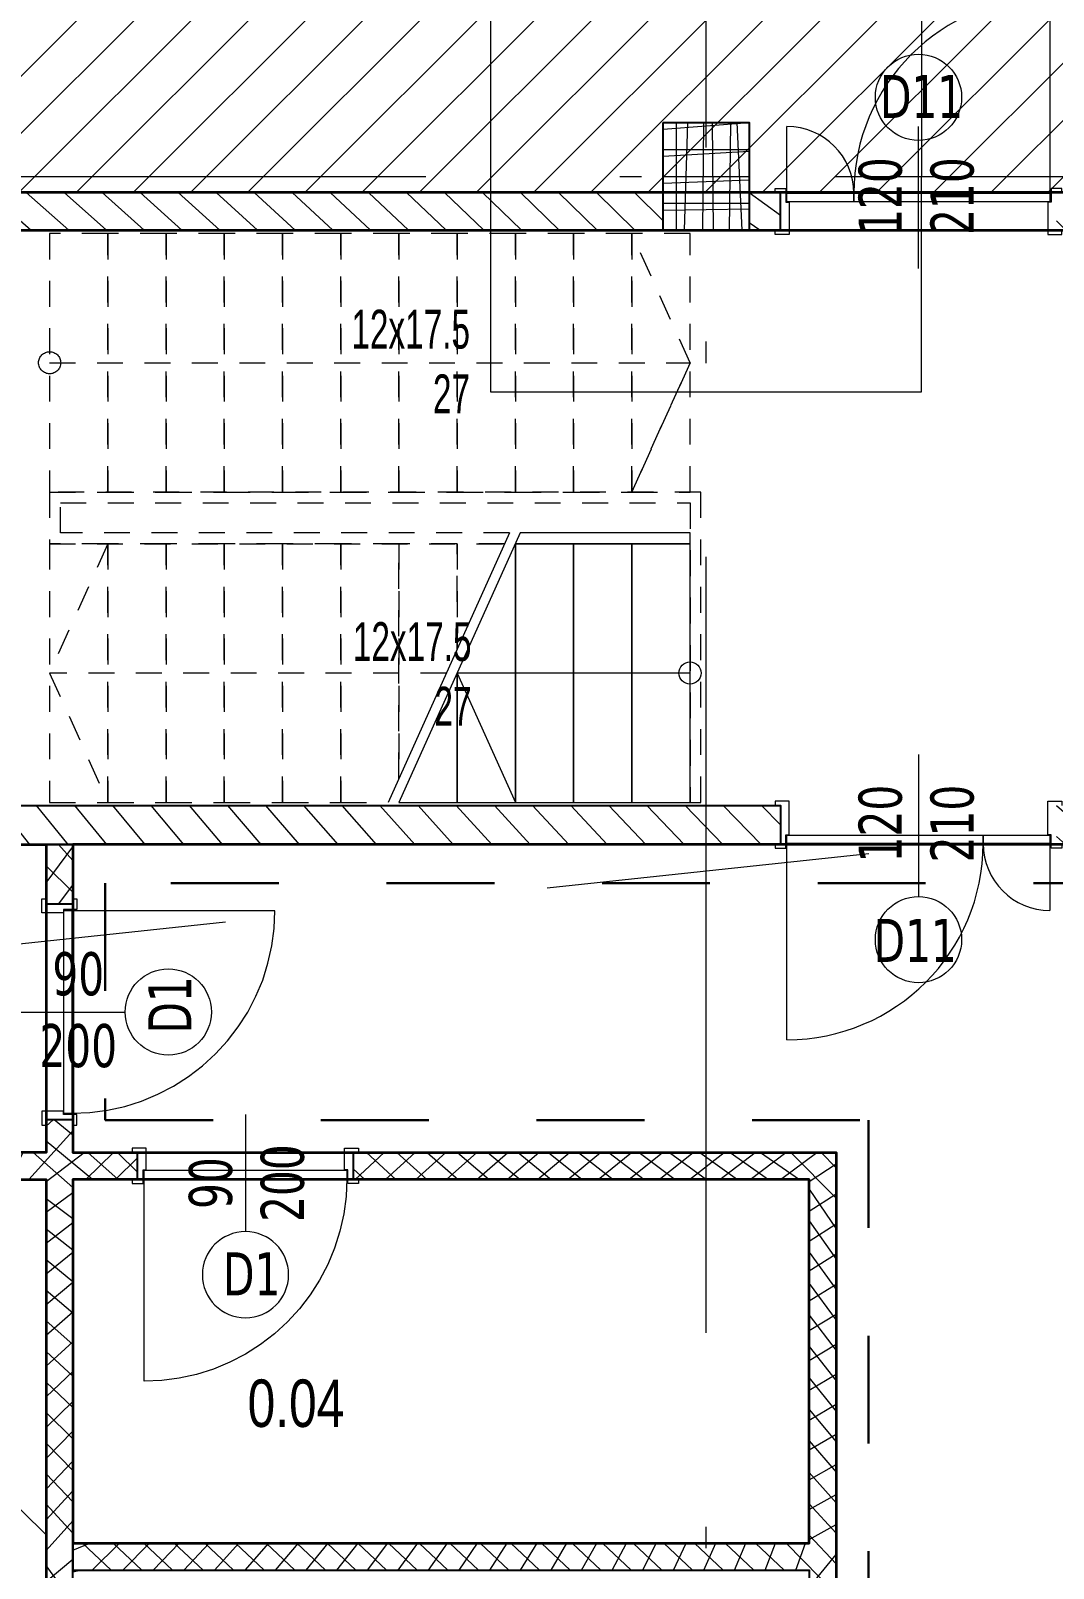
# Model space of a CAD drawing. Extents: x 6529560 to 6558080, y 5579316 to 5588131.
# Drawn here: x 6543592.15 to 6543596.89, y 5579511.76 to 5579518.9 of the extents above; entities that cross this region are included whole.
import ezdxf

# ---------------------------------------------------------------- set-up
doc = ezdxf.new("R2010")
doc.units = 0
doc.header["$MEASUREMENT"] = 0
for name, pattern in [('0.5_0.5', [1, 0.5, -0.5]), ('ACAD_ISO02W100', [15, 12, -3]), ('ACAD_ISO10W100', [18, 12, -3, 0, -3]), ('GR_SOLID', [0])]:
    doc.linetypes.add(name, pattern=pattern)
doc.layers.get('0').update_dxf_attribs({"color": 2, "linetype": 'CONTINUOUS', "lineweight": 5})
for name, color, linetype, lineweight in [('arch_drzwi i okna', 4, 'CONTINUOUS', 15), ('arch_drzwi i okna_znaczniki', 130, 'CONTINUOUS', 9), ('arch_fundamenty na rzucie', 3, 'CONTINUOUS', 15), ('arch_osie', 181, 'CONTINUOUS', 5), ('arch_powierzchnia', 6, 'CONTINUOUS', 35), ('arch_schody', 7, 'CONTINUOUS', 9), ('arch_sciany murowane wewnetrzne', 20, 'CONTINUOUS', 25), ('arch_sciany wewnetrzne gk', 70, 'CONTINUOUS', 25), ('arch_sciany wewnetrzne murowane wypelnienie', 20, 'CONTINUOUS', 15), ('arch_sciany wewntrzne gk wypelnienie', 70, 'CONTINUOUS', 13), ('arch_slupy wypelnienie', 9, 'CONTINUOUS', 13), ('arch_słupy', 8, 'CONTINUOUS', 25), ('arch_wzmocnienie plyty betonowej', 6, 'CONTINUOUS', 15), ('AUSSENMASSE_N3', 7, 'GR_SOLID', 18)]:
    doc.layers.add(name, color=color, linetype=linetype, lineweight=lineweight)
doc.styles.get("Standard").update_dxf_attribs({"font": 'arial.ttf', "width": 0.75})
doc.styles.add('TABELKA', font='tahoma.ttf', dxfattribs={"width": 0.8})

# ---------------------------------------------------------------- blocks, each defined once
blk = doc.blocks.new('A$C6A985AF1')
for p, q in [((0.9365009339526295, 1.024999864399432, -1.8365369545e-06), (1.061500933952628, 1.024999864399432, -1.8365369545e-06)), ((0.9365009339526295, 0.0249998643994331, -1.8365369545e-06), (1.061500933952628, 0.0249998643994331, -1.8365369545e-06))]:
    blk.add_line(p, q)
at = {"layer": 'arch_drzwi i okna', "extrusion": (0, 0, -1)}
for points in [[(-0.9365009339526295, 1.049999863840638), (-0.9185009337961672, 1.049999863840638), (-0.9185009337961672, 0.9999998640269039), (-0.9810009337961672, 0.9999998640269039), (-0.9810009337961672, 0.9849998643621802), (-1.081500934436917, 0.9849998643621802), (-1.081500934436917, 1.049999863840638), (-1.061500933952628, 1.049999863840638)], [(-0.940000934526324, 0.9949998641386628), (-0.8580745356157422, 0.9914228804409503), (-0.7767716469243169, 0.9807191519066693), (-0.6967110317200425, 0.962970140390098), (-0.6185019994154572, 0.9383109277114272), (-0.5427397675812246, 0.9069291837513445), (-0.4700009338557721, 0.8690637433901429), (-0.4008390838280321, 0.825002785772085), (-0.3357805805280805, 0.7750816410407424), (-0.2753205597400665, 0.7196802385151388), (-0.2199191572144628, 0.6592202167958022), (-0.16999801248312, 0.5941617144271732), (-0.1259370548650622, 0.5249998643994332), (-0.0880716145038605, 0.4522610297426583), (-0.056689870543778, 0.3764987988397479), (-0.0320306569337845, 0.2982897665351629), (-0.014281646348536, 0.2182291513308883), (-0.0035779178142548, 0.1369262626394629), (-9.341165423e-07, 0.0549998637288809), (-0.9800009336322546, 0.0549998637288809), (-0.9800009336322546, 0.9949998641386628), (-0.940000934526324, 0.9949998641386628), (-0.940000934526324, 0.0549998637288809)]]:
    blk.add_lwpolyline(points, dxfattribs=at)
at = {"layer": 'arch_drzwi i okna'}
blk.add_lwpolyline([(0.9365009339526295, -1.359730959e-07), (0.9185009337961672, -1.359730959e-07), (0.9185009337961672, 0.0499998638406396), (0.9810009337961672, 0.0499998638406396), (0.9810009337961672, 0.0649998644366861), (1.081500934436917, 0.0649998644366861), (1.081500934436917, -1.359730959e-07), (1.061500933952628, -1.359730959e-07)], dxfattribs=at)
at = {"layer": 'arch_drzwi i okna_znaczniki'}
blk.add_line((1.23829905502498, 0.5249998643994332, -1.8365369545e-06), (0.6945797856897116, 0.5249998643994332, -1.8365369545e-06), dxfattribs=at)
blk.add_circle((0.4945797855034472, 0.5249998643994332, -1.8365369545e-06), 0.2, dxfattribs=at)
blk = doc.blocks.new('biura_parter_hala')
at = {"layer": 'arch_sciany wewnetrzne murowane wypelnienie'}
h = blk.add_hatch(dxfattribs=at)
h.set_pattern_fill('ANSI31', color=256, angle=90)
h.set_pattern_definition([(135, (-6543745.599693336, -5579616.077648036), (-0.0883883476483185, -0.0883883476483184), [])])
h.paths.add_polyline_path([(5.500096650794148, -0.3749661352485418), (5.500096650794148, -0.5499661350622774), (0, -0.5499661350622774), (0, -0.3749661352485418)])
h.paths.add_polyline_path([(11.89999982807785, -0.3749661352485418), (17.50006986968219, -0.3749661352485418), (17.50006986968219, -0.5500013772398235), (11.89999982807785, -0.5500013772398235)])
h.paths.add_polyline_path([(23.31999848410487, -0.550001378171146), (23.49999848380685, -0.5500013772398235), (23.49999848380685, -2.036725498735904), (23.31999848410487, -2.036725499667227)])
h.paths.add_polyline_path([(23.31999848410487, -3.976725501008331), (23.49999848380685, -3.976725501939654), (23.49999848380685, -11.85000006761402), (23.31999848410487, -11.85000006668269)])
h.paths.add_polyline_path([(23.89999982807785, -0.3749661352485418), (27.30065082199871, -0.3749478524550795), (27.30065082199871, -0.5499844206497074), (23.89999982807785, -0.5500027034431696)])
h.paths.add_polyline_path([(29.72006986476481, -2.036725498735904), (29.90006986446679, -2.036725498735904), (29.90006986446679, -0.5500027034431696), (29.72006986476481, -0.5500027034431696)])
h.paths.add_polyline_path([(29.24064417090267, -0.375094854272902), (29.50008776132018, -0.375094854272902), (29.50008776132018, -0.5500053316354752), (29.24064417090267, -0.5500053316354752)])
h.paths.add_polyline_path([(29.72006986476481, -11.45000358112156), (29.90006986446679, -11.45000358205289), (29.90006986446679, -3.976725501008331), (29.72006986476481, -3.976725500077009)])
h.paths.add_polyline_path([(32.45886915456504, -0.3699870416894555), (35.49999982584268, -0.3699661269783974), (35.49999982584268, -0.5500027034431696), (32.45886915456504, -0.5500236181542278)])
h.paths.add_polyline_path([(35.89999982621521, -0.3749661268666387), (41.50009442400187, -0.3749661352485418), (41.50009442400187, -0.5500040408223869), (35.89999982621521, -0.5500040324404836)])
h.paths.add_polyline_path([(53.50009442586451, -0.3749594343826175), (47.89999982714653, -0.3749661194160581), (47.89999982714653, -0.550005360506475), (53.50009442586451, -0.5499986754730344)])
h.paths.add_polyline_path([(59.89999982621521, -0.3749661184847355), (65.50009442027658, -0.3749661352485418), (65.50009442027658, -0.5500067118555308), (59.89999982621521, -0.5500066950917244)])
h.paths.add_polyline_path([(59.24086895491928, -0.550005360506475), (59.49999982584268, -0.550005360506475), (59.49999982584268, -0.3749661231413484), (59.24086895491928, -0.3749661231413484)])
h.paths.add_polyline_path([(71.89999982994048, -0.550008025020361), (77.50009442865849, -0.5499352160841227), (77.50009442865849, -0.3748933039605617), (71.89999982994048, -0.3749661128968)])
h.paths.add_polyline_path([(73.13497368339449, -0.550008025020361), (73.13497368339449, -3.21990910731256), (78.04465180728585, -3.219907564111053), (78.04465249739587, -3.399908400140702), (72.95497366413474, -3.399908268824219), (72.955954156816, -0.5500083584338427)])
h.paths.add_polyline_path([(79.32465147785842, -3.219907564111053), (79.32465170137584, -3.399908810853958), (79.65531860198826, -3.399907859973609), (79.65531860198826, -0.550008025020361), (79.47531860228628, -0.550008025020361), (79.47531860228628, -3.219907564111053)])
h.paths.add_polyline_path([(79.32465170137584, -0.3749661147594452), (83.49999983049929, -0.3749661147594452), (83.49999983049929, -0.550008025020361), (79.32465170137584, -0.550008025020361)])
h.paths.add_polyline_path([(83.89999983087182, -0.3749661110341549), (89.5000698659569, -0.3749661110341549), (89.5000698659569, -0.5500093474984169), (83.89999983087182, -0.5500093474984169)])
h.paths.add_polyline_path([(101.5000944277271, -0.374966106377542), (95.89999959804118, -0.374966106377542), (95.89999959804118, -0.5500093474984169), (101.5000944277271, -0.5500093474984169)])
h.paths.add_polyline_path([(5.900069901719689, -0.3751505604013801), (11.49994853138923, -0.3751505604013801), (11.49994853138923, -0.5500064520165325), (5.900069901719689, -0.5500064520165325)])
h.paths.add_polyline_path([(17.90009442716837, -0.3750070640817285), (23.49998980108649, -0.3750070640817285), (23.49998980108649, -0.5500013772398235), (17.90009442716837, -0.5500013772398235)])
h.paths.add_polyline_path([(29.90006986446679, -0.5500396117568016), (30.51886915415526, -0.5500396117568016), (30.51886915415526, -0.3750053280964494), (29.90006986446679, -0.3750053280964494)])
h.paths.add_polyline_path([(41.90006986260414, -0.5500396117568016), (47.50002438481897, -0.5500396117568016), (47.50002438481897, -0.3749661352485418), (41.90006986260414, -0.3749661352485418)])
h.paths.add_polyline_path([(53.90006986446678, -0.5500396061688662), (58.24086895491928, -0.5500396061688662), (58.24086895491928, -0.3749661231413484), (53.90006986446678, -0.3749661231413484)])
h.paths.add_polyline_path([(65.90006986539811, -0.5499728322029114), (71.50002439133823, -0.5499728322029114), (71.50002439133823, -0.3749661352485418), (65.90006986539811, -0.3749661352485418)])
h.paths.add_polyline_path([(78.04465180728585, -0.3749661352485418), (77.90006985981017, -0.3749661352485418), (77.90006985981017, -0.5500396117568016), (78.04465180728585, -0.5500396117568016)])
h.paths.add_polyline_path([(89.90006986632943, -0.5500396117568016), (95.50002415943891, -0.5500396117568016), (95.50002415943891, -0.3749661352485418), (89.90006986632943, -0.3749661352485418)])
h.paths.add_polyline_path([(101.9000698663294, -0.5500396117568016), (107.3999999994412, -0.5500396117568016), (107.3999999994412, -0.3749661352485418), (101.9000698663294, -0.3749661352485418)])
h.paths.add_polyline_path([(23.89999848417938, -11.85000257473439), (29.49999858625233, -11.85000358056277), (29.49999858625233, -11.67000358086079), (23.89999848417938, -11.67000358086079)])
at = {"layer": 'arch_sciany wewntrzne gk wypelnienie'}
h = blk.add_hatch(dxfattribs=at)
h.set_pattern_fill('ANSI37', color=256, scale=0.8, angle=90)
h.set_pattern_definition([(135, (-6543745.599693336, -5579616.077648036), (-0.0707106781186548, -0.0707106781186548), []), (225, (-6543745.599693336, -5579616.077648036), (0.0707106781186548, -0.0707106781186548), [])])
h.paths.add_polyline_path([(94.8742152415216, -1.900064728222787), (94.95421524252743, -1.899999363347887), (94.95421524252743, -1.799999365583062), (94.8742152415216, -1.800064730457961)], flags=17)
h.paths.add_polyline_path([(93.77421523723751, -1.800064731389284), (93.77421523723751, -1.900064731016755), (94.03421524260195, -1.900064733810722), (94.03421524353325, -1.800064734183251), (93.95421523880213, -1.800064733251929), (93.95421525090933, -0.7000647345557809), (93.85421525128184, -0.7000647336244584), (93.85421523917466, -1.800064732320606)], flags=17)
h.paths.add_polyline_path([(92.67421523295343, -1.800032046623528), (92.67421523295343, -1.900032046250998), (92.93421523831785, -1.900032049044966), (92.93421523924918, -1.800032049417495), (92.85421523451805, -1.800032048486173), (92.85421524662524, -0.7000320497900248), (92.75421524699777, -0.7000320488587022), (92.75421523489058, -1.80003204755485)], flags=17)
h.paths.add_polyline_path([(91.75421523395924, -1.900064728222787), (91.83421523496509, -1.899999363347887), (91.83421523496509, -1.799999365583062), (91.75421523395924, -1.800064730457961)], flags=17)
h.paths.add_polyline_path([(83.92533427942543, -1.800004093907773), (83.92533427942543, -1.900004093535244), (84.10533428099006, -1.900004096329212), (84.10533428099006, -1.800004095770418), (84.10533429309726, -0.7000040970742702), (84.00533429346979, -0.7000040961429477), (84.0053342813626, -1.800004094839096)], flags=17)
h.paths.add_polyline_path([(82.82533427514136, -1.800004083663225), (82.82533427514136, -1.900004083290696), (83.08533428050578, -1.900004086084663), (83.08533428143708, -1.800004086457192), (83.005334276706, -1.80000408552587), (83.00533428881317, -0.700004086829722), (82.90533428918569, -0.7000040858983994), (82.90533427707851, -1.800004084594547)], flags=17)
h.paths.add_polyline_path([(43.97590164281427, -4.000003985129296), (43.97590164281427, -3.900003985501825), (44.23590164817869, -3.900003982707858), (44.23590164911002, -4.000003982335329), (44.15590164437889, -4.000003983266651), (44.15590165648609, -5.1000039819628), (44.05590165685862, -5.100003982894122), (44.05590164475142, -4.000003984197974)], flags=17)
h.paths.add_polyline_path([(42.87590163759887, -4.00000399723649), (42.87590163759887, -3.900003997609019), (43.13590164296329, -3.900003994815051), (43.13590164389461, -4.000003994442522), (43.05590163916349, -4.000003995373845), (43.05590165127068, -5.100003994069993), (42.95590165164322, -5.100003995001316), (42.95590163953602, -4.000003996305167)], flags=17)
h.paths.add_polyline_path([(41.77590163238346, -4.00000403355807), (41.77590163238346, -3.900004033930599), (42.03590163774788, -3.900004031136631), (42.03590163867921, -4.000004030764102), (41.95590163394808, -4.000004031695425), (41.95590164605528, -5.100004030391573), (41.85590164642781, -5.100004031322896), (41.85590163432062, -4.000004032626748)], flags=17)
h.paths.add_polyline_path([(40.67590162716806, -4.000004021450877), (40.67590162716806, -3.900004021823406), (40.93590163253248, -3.900004019029438), (40.93590163346379, -4.000004018656909), (40.85590162873268, -4.000004019588232), (40.85590164083988, -5.10000401828438), (40.7559016412124, -5.100004019215703), (40.75590162910521, -4.000004020519554)], flags=17)
h.paths.add_polyline_path([(39.57590162195265, -4.00000403355807), (39.57590162195265, -3.900004033930599), (39.83590162731707, -3.900004031136631), (39.83590162824839, -4.000004030764102), (39.75590162351728, -4.000004031695425), (39.75590163562447, -5.100004030391573), (39.655901635997, -5.100004031322896), (39.65590162388981, -4.000004032626748)], flags=17)
h.paths.add_polyline_path([(38.47590161673725, -4.00000403355807), (38.47590161673725, -3.900004033930599), (38.73590162210167, -3.900004031136631), (38.73590162303299, -4.000004030764102), (38.65590161830187, -4.000004031695425), (38.65590163040906, -5.100004030391573), (38.55590163078159, -5.100004031322896), (38.5559016186744, -4.000004032626748)], flags=17)
h.paths.add_polyline_path([(43.97590164095163, -1.800004083663225), (43.97590164095163, -1.900004083290696), (44.23590164631605, -1.900004086084663), (44.23590164724737, -1.800004086457192), (44.15590164251625, -1.80000408552587), (44.15590165462345, -0.700004086829722), (44.05590165499598, -0.7000040858983994), (44.05590164288878, -1.800004084594547)], flags=17)
h.paths.add_polyline_path([(42.87590163573622, -1.800004074349999), (42.87590163573622, -1.90000407397747), (43.13590164110064, -1.900004076771438), (43.13590164203197, -1.800004077143967), (43.05590163730085, -1.800004076212644), (43.05590164940804, -0.7000040775164962), (42.95590164978057, -0.7000040765851736), (42.95590163767338, -1.800004075281322)], flags=17)
h.paths.add_polyline_path([(41.77590163145214, -1.800004065036773), (41.77590163145214, -1.900004064664244), (42.03590163681655, -1.900004067458212), (42.03590163774788, -1.800004067830741), (41.95590163301676, -1.800004066899418), (41.95590164512395, -0.7000040682032705), (41.85590164549648, -0.7000040672719479), (41.85590163338929, -1.800004065968096)], flags=17)
h.paths.add_polyline_path([(40.67590162716806, -1.800004050135612), (40.67590162716806, -1.900004049763083), (40.93590163253248, -1.900004052557051), (40.93590163346379, -1.80000405292958), (40.85590162873268, -1.800004051998257), (40.85590164083988, -0.7000040533021094), (40.7559016412124, -0.7000040523707867), (40.75590162910521, -1.800004051066935)], flags=17)
h.paths.add_polyline_path([(39.57590162195265, -1.800004040822386), (39.57590162195265, -1.900004040449857), (39.83590162731707, -1.900004043243825), (39.83590162824839, -1.800004043616354), (39.75590162351728, -1.800004042685031), (39.75590163562447, -0.7000040439888835), (39.655901635997, -0.700004043057561), (39.65590162388981, -1.800004041753709)], flags=17)
h.paths.add_polyline_path([(36.37247663922608, -6.750002435408532), (42.30749893374741, -6.750002435408532), (42.30749893374741, -6.875641248188912), (36.37247663922608, -6.875641248188912)])
h.paths.add_polyline_path([(34.76168348360807, -1.900004060007631), (34.8416834846139, -1.900004060007631), (34.8416834846139, -1.800004061311483), (34.76168348360807, -1.800004061311483)], flags=17)
h.paths.add_polyline_path([(33.74168348498642, -1.90000404510647), (33.9216834846884, -1.900004051625728), (33.92168348561972, -1.800004051998257), (33.8416834846139, -1.800004051066935), (33.84168349672109, -0.7000040523707867), (33.74168349709362, -0.7000040514394641)], flags=17)
h.paths.add_polyline_path([(87.76132327876984, -3.430434632115066), (89.60910778492689, -3.430795684456825), (89.60911366995423, -3.305730918422341), (88.8101558117196, -3.305726211518049), (88.810171963647, -0.5500094117596745), (88.56017351616173, -0.5500094117596745), (88.56014991644768, -3.305521694011986), (87.76132327876984, -3.305521695874631)])
h.paths.add_polyline_path([(32.7501210924238, -0.5500161647796631), (34.8416722714901, -0.5500161647796631), (34.8416722714901, -0.7000161604955794), (32.75012135878205, -0.7000161604955794), (32.75013258494437, -3.160006926394999), (32.80014132149517, -3.160007782280445), (32.80014132149517, -3.285007782280445), (32.75013258494437, -3.285006917081773), (32.75013258494437, -5.225004031322896), (32.80014131963253, -5.225004031322896), (32.80014131963253, -5.350004032254219), (32.62513258494437, -5.350004032254219), (32.62512238975614, -0.5500220432877541), (32.75012238975615, -0.550022047944367)])
h.paths.add_polyline_path([(83.23955385386942, -4.829998704604804), (90.35853138100354, -4.829998704604804), (90.35853138100354, -4.954998704604804), (83.2395539432764, -4.955040412954986)])
h.paths.add_polyline_path([(62.71829012781381, -3.30490527767688), (62.87505134660751, -3.304905503988265), (62.87499983515591, -0.5500067044049503), (62.9999998351559, -0.5500067044049503), (62.999999826774, -3.30490562133491), (64.0999998273328, -3.304906654171645), (64.09999982640147, -3.431190737523138), (62.87510285526514, -3.433001107536256), (62.87510285526514, -3.432999734766781), (62.71829271782189, -3.433125927112996)])
edge = h.paths.add_edge_path()
edge.add_line((59.6251001926139, -3.30490562133491), (61.71829012501985, -3.304903835058212))
edge.add_line((61.71829012501985, -3.304903835058212), (61.71829012501985, -3.433930673636496))
edge.add_line((61.71829012501985, -3.433930673636496), (59.62510495446622, -3.435615153983235))
edge.add_line((59.62510495446622, -3.435615153983235), (59.5000010728836, -3.435715777799487))
edge.add_line((59.5000010728836, -3.435715777799487), (59.49999982491135, -0.550005360506475))
edge.add_line((59.49999982491135, -0.550005360506475), (59.62499982584268, -0.5499986773356796))
edge.add_line((59.62499982584268, -0.5499986773356796), (59.6251001926139, -3.304905866272747))
h.paths.add_polyline_path([(71.29428625106812, -3.304901085793972), (71.45497585646808, -3.30490099824965), (71.45497366413474, -0.5499728322029114), (71.57997368369251, -0.5500063579529524), (71.58000815380365, -3.304910388775169), (71.87830398418009, -3.304910390637814), (71.87830453831702, -3.42575962934643), (71.29428786411881, -3.426071590743958)])
h.paths.add_polyline_path([(59.6250005159527, -4.955007544718682), (59.6250005159527, -5.164619787596166), (59.50000051595271, -5.164619788527488), (59.50000051781535, -4.955007544718682), (59.50000051781535, -4.830007544718682), (73.5061128679663, -4.830007544718682), (73.5061128679663, -4.955371281132102)])
h.paths.add_polyline_path([(-0.4763625478371978, -7.445000530220568), (-0.5999912368133665, -7.444998929277062), (-0.5999912368133665, -7.569998929277062), (-0.4763625478371978, -7.570000530220568)], flags=17)
h.paths.add_polyline_path([(2.846877708099782, -6.215000529773533), (2.846877708099782, -6.339998934417963), (3.839953196235001, -6.340000530704855), (3.839953196235001, -0.5500064520165325), (3.590266642160713, -0.5499661350622774), (3.590266642160713, -1.8199995001778), (2.264122269116342, -1.8199995001778), (2.264122269116342, -1.758556403219699), (2.139131003990769, -1.758556403219699), (2.139131034724414, -1.8199995001778), (0.5199824180454016, -1.819999010302126), (0.5199824180454016, -1.945000606589019), (1.069986048154532, -1.944959879852831), (1.069994785822927, -2.062961691990494), (1.194989372976124, -2.062961691990494), (1.194989372976124, -1.944999499246478), (3.715266642160713, -1.944999499246478), (3.715266642160713, -3.498296093195676), (1.1949860509485, -3.498296092264354), (1.1949860509485, -3.062961691990494), (1.069989372976124, -3.062961691990494), (1.069989372976124, -3.688080696389079), (1.1949860509485, -3.688080696389079), (1.1949860509485, -3.623296091333031), (3.715266642160713, -3.623296092264354), (3.715266642160713, -6.215000529773533)])
h.paths.add_polyline_path([(0.8290886795148253, -6.214998934417963), (0.8290886795148253, -6.340000530704855), (1.507658815942704, -6.340000529773533), (1.507667549885809, -6.397074087522923), (1.632667549885809, -6.397074087522923), (1.632667549885809, -6.340000529773533), (1.846877708099782, -6.340000530704855), (1.846877708099782, -6.214998934417963), (1.1949860509485, -6.21500052884221), (1.1949860509485, -4.688080696389079), (1.069989372976124, -4.688080696389079), (1.0699860509485, -6.21500052884221)])
h.paths.add_polyline_path([(-0.5999912368133665, -8.674998929724097), (-0.5999912368133665, -8.799998929724097), (1.407667550258338, -8.8004634603858), (1.407667550258338, -8.916780810803173), (1.632667549885809, -8.916780810803173), (1.632667549885809, -7.397074087522923), (1.507667548954486, -7.397074088454246), (1.507658815011382, -7.445000529289245), (0.5236374521628023, -7.445000530220568), (0.52363745495677, -7.570000530220568), (1.382658815011382, -7.570000530220568), (1.382667549885809, -8.675041668117046)])
h.paths.add_polyline_path([(74.63817934691906, -3.399908315390348), (74.76317939721048, -3.399908315390348), (74.76317939627916, -3.677789380773901), (74.63817934598774, -3.677789380773901)])
h.paths.add_polyline_path([(53.58250037021935, -6.750641251914203), (53.58250037021935, -6.875636458396911), (54.17751471418887, -6.875636458396911), (54.17751471418887, -11.77999626938253), (54.30251471418888, -11.77999626938253), (54.30251471139491, -6.875641238875687), (59.50001405738294, -6.875641238875687), (59.50001405738294, -11.45000655949115), (59.62501405738294, -11.45000655949115), (59.62501405086368, -6.164619788527488), (59.5000227894634, -6.164619788527488), (59.5000227894634, -6.750641251914203)])
h.paths.add_polyline_path([(47.70249831583351, -6.750646132975816), (47.70249831583351, -6.875639733858406), (48.17749004624784, -6.875634852796792), (48.17749004624784, -11.77999626938253), (48.30249004624784, -11.77999546658248), (48.30249004624784, -6.875635655596852), (52.58250037021935, -6.875636458396911), (52.58250037021935, -6.750637378543615), (48.30249004624784, -6.75063931569457), (48.30249004624784, -6.550641252659261), (48.17749004624784, -6.550641252659261), (48.17749004717916, -6.75064028520137)])
h.paths.add_polyline_path([(43.40749893337488, -6.875641248188912), (43.40749893337488, -11.77999626845121), (43.53249893337488, -11.77999626751989), (43.53249893337488, -6.875641241669654), (46.7024983158335, -6.875641241669654), (46.7024983158335, -6.750647640787065), (43.30749893374741, -6.749683021567761), (43.30749893374741, -6.875321850180625)])
h.paths.add_polyline_path([(35.09750055614859, -7.620006763376295), (33.90679474826902, -7.620005324482917), (33.90679474826902, -7.745006918907165), (35.09749892167747, -7.74500691704452), (35.09749892167747, -11.77999626938253), (35.22249893657863, -11.77999626751989), (35.22249890770763, -7.745006917975842), (35.22249890677631, -7.622925085015594), (35.22249891143292, -6.875641265884041), (35.37247663922608, -6.874683027155697), (35.37247663922608, -6.750321843661367), (35.0975019261241, -6.75064125098288), (35.09749918617308, -7.620006763376295)])
h.paths.add_polyline_path([(32.62513258494437, -11.77999626845121), (32.75013258587569, -11.77999626938253), (32.75013258587569, -7.745006918907165), (32.90679474826902, -7.745005324482917), (32.90679476596415, -7.620006958954036), (32.62513258494437, -7.620006958954036)])
h.paths.add_polyline_path([(37.55589385423809, -0.5500040324404836), (37.55589385423809, -0.7000040328130126), (45.15590163040906, -0.7000040328130126), (45.15590163040906, -0.5500396117568016)], flags=17)
h.paths.add_polyline_path([(91.75421878229827, -0.5500396117568016), (91.75421878229827, -0.7000396121293307), (94.95421461760996, -0.7000379804521799), (94.95421454124153, -0.5500395707786084)], flags=17)
h.paths.add_polyline_path([(81.90533427521586, -0.550008025020361), (81.90533427521586, -0.70000802539289), (85.61613556277007, -0.70000802539289), (85.61613556277007, -0.5500093474984169)], flags=17)
h.paths.add_polyline_path([(79.65531860198826, -0.550008025020361), (79.65531860198826, -0.70000802539289), (81.65533436089754, -0.7000070055946708), (81.65533436089754, -0.550008025020361)])
h.paths.add_polyline_path([(37.5558994486928, -3.900003934279084), (37.63590161781758, -3.900004030205309), (37.63590161781758, -4.000004031695425), (37.5558994486928, -4.0000039357692)], flags=17)
h.paths.add_polyline_path([(38.47590161673725, -1.800004030577838), (38.47590161673725, -1.900004030205309), (38.73590162210167, -1.900004032999277), (38.73590162303299, -1.800004033371806), (38.65590161830187, -1.800004032440483), (38.65590163040906, -0.7000040337443352), (38.55590163078159, -0.7000040328130126), (38.5559016186744, -1.80000403150916)], flags=17)
h.paths.add_polyline_path([(37.55590161960572, -1.900004021823406), (37.63590161781758, -1.900004021823406), (37.63590161781758, -1.800004023127257), (37.55590161960572, -1.800004023127257)], flags=17)
h.paths.add_polyline_path([(81.90533427614719, -1.900036765262484), (81.98533427715302, -1.899971400387585), (81.98533427715302, -1.799971402622759), (81.90533427614719, -1.800036767497658)], flags=17)
h.paths.add_polyline_path([(0, -0.5499661350622774), (2.264122269116342, -0.5499661350622774), (2.264122269116342, -0.7585564032196999), (2.139122269116342, -0.7585564032196999), (2.139122269116342, -0.6749661350622774), (-0.5300000002607704, -0.6749661350622774), (-0.5300000002607704, -0.599999999627471), (0, -0.599999999627471)])
h.paths.add_polyline_path([(82.23955385386942, -4.829998704604804), (82.23955391161144, -4.955001370981335), (81.9924899181351, -4.955001485534012), (81.99248992558569, -11.77999626938253), (81.86761963926256, -11.77999860048294), (81.86760513484477, -4.677789597772061), (81.9924899181351, -4.677789380773901), (81.99248991906641, -4.829980210401117)])
h.paths.add_polyline_path([(91.62920739408582, -0.5500093474984169), (91.75421878229827, -0.5500093474984169), (91.75421408377586, -2.204894191585481), (91.62920269556344, -2.204894191585481)])
h.paths.add_polyline_path([(90.60911366995425, -3.304893844760954), (90.60911366995425, -3.429890577681362), (92.22921420261262, -3.429887940175831), (92.22921420354396, -4.829961703158915), (91.35853138100356, -4.829998704604804), (91.35853138100356, -4.954997126944363), (92.35421645455062, -4.95499712228775), (92.35422097519039, -3.429899452254176), (95.07921526581048, -3.429907292127609), (95.07921527232975, -0.5500097181648016), (94.95421454124153, -0.5500093484297395), (94.95421594567597, -3.304890614934265), (91.75421417783946, -3.304892210289835), (91.75420928373933, -3.204894191585481), (91.62920665368436, -3.204894191585481), (91.62921145837755, -3.304892274551093)])
h.paths.add_polyline_path([(85.61613556277007, -0.5500093474984169), (85.74113709386438, -0.5500093474984169), (85.74113709386438, -2.204894188791513), (85.61613556277007, -2.204894188791513)], flags=16)
h.paths.add_polyline_path([(80.79839087929577, -3.304897606372833), (80.79839106369764, -3.42990419268608), (81.8676196327433, -3.429903046227991), (81.86761963088065, -3.677789382636547), (81.99248991627246, -3.677789382636547), (81.9924899181351, -3.429902829229831), (86.76132327876985, -3.429894191212952), (86.76132327876985, -3.304894191212952), (85.74113709386438, -3.304894191212952), (85.74113709386438, -3.204894191585481), (85.61613686103374, -3.204894254915416), (85.61613696720451, -3.304895350709557), (81.90533427428453, -3.304895350709557), (81.90533427521586, -0.550008025020361), (81.65533428452908, -0.5500081526115537), (81.65533568896353, -3.304897377267479)])
h.paths.add_polyline_path([(72.87830398138613, -3.304910388775169), (72.95497443154454, -3.304910388775169), (72.95497443154454, -3.429910553619265), (72.87830398138613, -3.429910553619265)])
h.paths.add_polyline_path([(79.65531860198826, -3.304898400790989), (79.79839087929577, -3.304898400790989), (79.79839087929577, -3.429905666969716), (79.65531860198826, -3.429905666969716)])
h.paths.add_polyline_path([(76.06317939609289, -4.829955147357059), (76.06317939609289, -4.955008001998066), (78.17757951223835, -4.954996635206043), (78.17759616672993, -6.642363018356263), (74.76317939627916, -6.642495350912213), (74.76314954087138, -6.767754139378666), (78.17756614647806, -6.768313867039978), (78.17756614647806, -8.017392442561686), (76.70210292376578, -8.017392442561686), (76.70211248286068, -8.142496241256595), (78.30223874375224, -8.142392455600202), (78.30309296252058, -4.829955147357059)])
h.paths.add_polyline_path([(74.5061128679663, -4.829958342947065), (74.5061128679663, -4.955472307279706), (74.63817934598774, -4.955485649406909), (74.63817934598774, -11.77999626938253), (74.76249010767788, -11.77999626938253), (74.76284106262028, -6.767499970272183), (74.76317939627916, -6.767515797168016), (74.76317939627916, -6.642363018356263), (74.76317939627916, -4.954996635206043), (75.06317939609289, -4.955008001998066), (75.06317939609289, -4.830008001998067), (74.76317939627916, -4.830008001998066), (74.76317939627916, -4.677789380773901), (74.63817934598774, -4.677789380773901), (74.63817934598774, -4.829991448670625)])
h.paths.add_polyline_path([(55.40998704452068, -5.225004033185541), (55.40998704452068, -5.350002436898648), (58.09998980443925, -5.350004032254219), (58.09998980350792, -0.550005360506475), (57.97498980164528, -0.550005360506475), (57.9749898230657, -5.225004015490412)])
h.paths.add_polyline_path([(49.4776858901605, -5.225004029460251), (49.4776858901605, -5.350004032254219), (54.40998704452067, -5.350004032254219), (54.40998704452067, -5.225004032254219), (54.16640833672136, -5.225004032254219), (54.16640833579004, -0.550005360506475), (54.04140833485872, -0.550005360506475), (54.04140833579003, -5.225004033185541)])
h.paths.add_polyline_path([(48.30249004717916, -5.350004032254219), (48.4776858901605, -5.350004032254219), (48.4776858901605, -5.225004028528928), (48.30249004159123, -5.225004028528928), (48.3024900406599, -0.550005360506475), (48.17749003972858, -0.550005360506475), (48.17749004717916, -5.225004028528928), (47.17068421002477, -5.225004030391573), (47.17068421002477, -5.350004032254219), (48.17749004717916, -5.350004032254219), (48.17749004717916, -5.55000403150916), (48.30249004717916, -5.55000403150916)])
h.paths.add_polyline_path([(37.55590258911252, -3.22459452971816), (37.4308938542381, -3.22459452971816), (37.43089385516942, -5.225004031322896), (36.45022075157613, -5.225004031322896), (36.45022075157613, -5.350002435967326), (37.39512370992452, -5.350002435036003), (37.39513244666159, -5.350002435036003), (37.52012371178717, -5.350002435036003), (37.52012370992452, -5.350004031322896), (46.17068421002477, -5.350002436898648), (46.17068421002477, -5.225004031322896), (45.28090163134038, -5.225004029460251), (45.28090086858719, -0.5500040287151933), (45.15590163040906, -0.5500040287151933), (45.15590163134038, -5.100004027597606), (37.55589385516941, -5.100004031322896)])
h.paths.add_polyline_path([(37.4308938542381, -2.22459452971816), (37.55589385423809, -2.22459452971816), (37.55589385423809, -0.5500040324404836), (37.4308938542381, -0.5500040324404836)], flags=17)
h.paths.add_polyline_path([(34.84168349672109, -0.5500027034431696), (34.84168349858374, -3.160007782280445), (33.8001413140446, -3.160007782280445), (33.80014132149518, -3.285007782280445), (34.84168349858374, -3.285007782280445), (34.84168349858374, -5.225004031322896), (33.80014132056385, -5.225004031322896), (33.80014131963253, -5.350002435967326), (35.45022075157613, -5.350002435967326), (35.45022075157613, -5.225002435967326), (35.04167969617993, -5.225004031322896), (35.04167969524861, -0.5500026857480407)])
h.paths.add_polyline_path([(1.40766754746437, -9.916780810803173), (1.532667550258338, -9.916780810803173), (1.532658819109201, -11.77999626938253), (1.407658816315233, -11.77999626938253)])
h.paths.add_polyline_path([(-0.5299912160262465, -6.215000529773533), (-0.1709113204851747, -6.215000529773533), (-0.1709113204851747, -6.340000530704855), (-0.5299912160262465, -6.340000530704855)])
h.paths.add_polyline_path([(-0.5300000002607704, -1.820000606589019), (-0.4800175819545985, -1.820000606589019), (-0.4800175819545985, -1.944999010302126), (-0.5300000002607704, -1.944999010302126)])
edge = h.paths.add_edge_path()
edge.add_line((70.29428625199944, -3.426259011961519), (65.0999998273328, -3.429380368441343))
edge.add_line((65.0999998273328, -3.429380368441343), (65.0999998273328, -3.304906654171645))
edge.add_line((65.0999998273328, -3.304906654171645), (67.99999982956797, -3.304902886971831))
edge.add_line((67.99999982956797, -3.304902886971831), (67.99999982956797, -0.5499728322029114))
edge.add_line((67.99999982956797, -0.5499728322029114), (68.12499982956797, -0.5499728322029114))
edge.add_line((68.12499982956797, -0.5499728322029114), (68.12499982956797, -3.304902818985283))
edge.add_line((68.12499982956797, -3.304902818985283), (70.29428625106812, -3.304906654171645))
edge.add_line((70.29428625106812, -3.304906654171645), (70.29435917455703, -3.426258968189358))
at = {"layer": 'arch_slupy wypelnienie'}
h = blk.add_hatch(dxfattribs=at)
h.set_pattern_fill('ANSI37', color=256, angle=225)
h.set_pattern_definition([(270, (-6543455.936362862, -5579316.676972744), (0.125, 0), []), (0, (-6543455.936362862, -5579316.676972744), (0, 0.125), [])])
h.paths.add_polyline_path([(77.5001210225746, -0.0499986847862601), (77.90012102108447, -0.0500396145507693), (77.90006985981017, -0.5500396117568016), (77.50006985943764, -0.5499986773356796)])
at = {"color": 1, "linetype": '0.5_0.5', "lineweight": 30, "true_color": 0xfa0000, "elevation": -0.0368575220855849}
blk.add_lwpolyline([(74.91317939665169, -3.57991044037044), (74.91317939665169, -4.680005897767841), (78.45301842223853, -4.679956233128905), (78.45325272716582, -8.29237202834338), (76.55220458190888, -8.292589371092618), (76.55220458004624, -7.867494099773466), (78.02726562134922, -7.867494099773466), (78.02726562134922, -6.918176390230655), (74.91272890847176, -6.917434043250977), (74.91239895299077, -11.62999298796058), (78.46999618411064, -11.62999626901001), (78.46999618411064, -10.23002061620355), (81.71761661954224, -10.23001398332417), (81.71760948840527, -3.57990320585668)], close=True, dxfattribs=at)
at = {"layer": 'arch_drzwi i okna', "elevation": -0.0368575220855849}
for points in [[(79.29465180914849, 0.5315340515226126), (79.29465180914849, -0.3784661153331399)], [(78.07465180754662, -0.3784661153331399), (78.07465180754662, -0.0684662805870175)], [(78.07465111371128, -4.30641386564821), (78.07465111371128, -3.396413698792457)], [(79.29465111531317, -3.396413698792457), (79.29465111531317, -3.706413533538579)]]:
    blk.add_lwpolyline(points, dxfattribs=at)
at = {"layer": 'arch_drzwi i okna', "extrusion": (0, 0, -1)}
for points in [[(-78.01965180784462, -0.3749661147594452), (-78.01965180784462, -0.356966114602983), (-78.06965180765837, -0.356966114602983), (-78.06965180765837, -0.419466114602983), (-78.08465180732308, -0.419466114602983), (-78.08465147670358, -0.5700396122410895), (-78.01965147722512, -0.5700396122410895), (-78.01965147722512, -0.5500396117568016)], [(-79.34965111501515, -3.399913699366152), (-79.34965111501515, -3.417913699522614), (-79.29965111520141, -3.417913699522614), (-79.29965111520141, -3.355413699522614), (-79.28465111553669, -3.355413699522614), (-79.2846514461562, -3.199907563626766), (-79.34965144563466, -3.199907563626766), (-79.34965144563466, -3.219907564111053)]]:
    blk.add_lwpolyline(points, dxfattribs=at)
at = {"layer": 'arch_drzwi i okna', "elevation": -0.0368575220855849}
for points in [[(78.38465164229272, -0.4184661144390703), (78.07465180754662, -0.4184661144390703), (78.07465180754662, -0.3784661153331399), (78.38465164229272, -0.3784661153331399)], [(78.38465164229272, -0.3784661153331399), (79.29465180914849, -0.3784661153331399), (79.29465180914849, -0.4184661144390703), (78.38465164229272, -0.4184661144390703)], [(78.98465128056705, -3.396413698792457), (78.07465111371128, -3.396413698792457), (78.07465111371128, -3.356413699686527), (78.98465128056705, -3.356413699686527)], [(78.98465128056705, -3.356413699686527), (79.29465111531317, -3.356413699686527), (79.29465111531317, -3.396413698792457), (78.98465128056705, -3.396413698792457)]]:
    blk.add_lwpolyline(points, close=True, dxfattribs=at)
at = {"layer": 'arch_drzwi i okna'}
for points in [[(79.34965180885047, -0.3749661147594452), (79.34965180885047, -0.356966114602983), (79.29965180903673, -0.356966114602983), (79.29965180903673, -0.419466114602983), (79.28465180844069, -0.419466114602983), (79.28465147782117, -0.5700396122410895), (79.34965147823095, -0.5700396122410895), (79.34965147823095, -0.5500396117568016)], [(78.01965111400932, -3.399913699366152), (78.01965111400932, -3.417913699522614), (78.06965111382306, -3.417913699522614), (78.06965111382306, -3.355413699522614), (78.0846511144191, -3.355413699522614), (78.08465146366507, -3.199907571077346), (78.01965146325529, -3.199907571077346), (78.01965146325529, -3.219907571561634)]]:
    blk.add_lwpolyline(points, dxfattribs=at)
for centre, radius, start, end in [((79.29465180914849, -0.3784661153331399, 4.888799917053185), 0.9100001668557524, 90, 180), ((78.07465180754662, -0.3784661153331399, 4.888799917053185), 0.3099998347461224, 0, 90), ((78.07465111371128, -3.396413698792457, -7.375926663188113), 0.9100001668557524, 270, 0), ((79.29465111531317, -3.396413698792457, -7.375926663188113), 0.3099998347461224, 180, 270)]:
    blk.add_arc(centre, radius, start, end, dxfattribs=at)
at = {"layer": 'arch_drzwi i okna_znaczniki'}
for p, q in [((78.68465150892735, -0.7268077423796058, -0.0368575220855849), (78.68465183954686, -0.0680859982967377, -0.0368575220855849)), ((78.68465141393244, -2.983113103546202, -0.0368575220855849), (78.68465108331291, -3.64183484762907, -0.0368575220855849))]:
    blk.add_line(p, q, dxfattribs=at)
for centre in [(78.68465183954686, 0.0669550336897373, 12.2279024786182), (78.68465108331291, -3.841834847815334, -0.0368241016230968)]:
    blk.add_circle(centre, 0.2, dxfattribs=at)
at = {"layer": 'arch_fundamenty na rzucie', "extrusion": (4.9483997e-09, 8.021447e-10, 1), "elevation": -0.0368575220855849}
blk.add_lwpolyline([(78.69944507814944, 0.699878609739244), (76.6994450846687, 0.7000832278281451), (76.69924045912921, -1.299916757270693), (78.69924044795334, -1.300121378153562)], close=True, dxfattribs=at)
at = {"layer": 'arch_powierzchnia', "elevation": -0.0368575220855849}
for points in [[(48.30249004717916, -5.350004032254219), (58.09998980443925, -5.350004032254219), (58.09998980443925, -0.5500396061688662), (59.49999982584268, -0.5527506629005075), (59.49999982863665, -3.434167919680476), (72.95497443154454, -3.429910553619265), (72.95497443247586, -3.399908268824219), (74.63817934691906, -3.399908274412155), (74.63817934598774, -4.829991448670625), (59.50000051781535, -4.830007544718682), (59.50000051781535, -6.750641251914203), (48.30249004624784, -6.75063931569457)], [(74.7631793981418, -3.399912184104323), (74.76317939627916, -4.830008001998066), (78.30302815139294, -4.829958338290452), (78.30324299912898, -8.142392390407622), (76.70210293959826, -8.142609737813473), (76.70210293959826, -11.77999626938253), (77.49999858904629, -11.77999626938253), (77.49999858904629, -11.45000947080552), (77.89999858941881, -11.45000947080552), (77.89999959152192, -11.85000305902213), (78.61999610904604, -11.85000125598162), (78.61999618448317, -10.38002031017095), (81.86761678010225, -10.38001367729157), (81.8676196327433, -3.429903046227991), (79.65531860198826, -3.429905666969716), (79.65531860198826, -3.399907859973609)], [(59.6250005159527, -4.955007656477391), (74.63817934598774, -4.955485649406909), (74.63817934598774, -11.77999626938253), (71.8999984851107, -11.77999626938253), (71.8999984851107, -11.45000275876373), (71.49999848473817, -11.45000790152699), (71.49999848473817, -11.77999626938253), (65.8999985884875, -11.77999626938253), (65.8999985884875, -11.45000800676644), (65.50000309199095, -11.45000326447189), (65.49999858811498, -11.77999626938253), (59.89999848324806, -11.77999626938253), (59.89999848324806, -11.45000655949115), (59.62501405738294, -11.45000655949115)], [(74.76317939627916, -6.642363018356263), (78.17759616672993, -6.642363018356263), (78.17759616672993, -4.954996635206043), (74.76317939627916, -4.954996635206043)]]:
    blk.add_lwpolyline(points, close=True, dxfattribs=at)
at = {"layer": 'arch_schody', "linetype": 'ACAD_ISO02W100', "ltscale": 0.01, "elevation": -0.0368575220855849}
for points in [[(74.65497368294746, -1.165009836666285), (77.62497367803007, -1.165009836666285), (77.35497367847711, -1.7650095410645), (77.62497367803007, -1.165009836666285), (77.35497367847711, -0.564913890324533)], [(74.92497368250042, -1.7650095410645), (74.92497368250042, -0.5650101322680712), (74.65497368294746, -0.5650101322680712), (74.65497368294746, -1.7650095410645), (74.92497368250042, -1.7650095410645)], [(75.19497368205339, -1.7650095410645), (75.19497368205339, -0.5650101322680712), (74.92497368250042, -0.5650101322680712), (74.92497368250042, -1.7650095410645), (75.19497368205339, -1.7650095410645)], [(75.46497368160635, -1.7650095410645), (75.46497368160635, -0.5650101322680712), (75.19497368205339, -0.5650101322680712), (75.19497368205339, -1.7650095410645), (75.46497368160635, -1.7650095410645)], [(75.73497368115932, -1.7650095410645), (75.73497368115932, -0.5650101322680712), (75.46497368160635, -0.5650101322680712), (75.46497368160635, -1.7650095410645), (75.73497368115932, -1.7650095410645)], [(76.00497368071228, -1.7650095410645), (76.00497368071228, -0.5650101322680712), (75.73497368115932, -0.5650101322680712), (75.73497368115932, -1.7650095410645), (76.00497368071228, -1.7650095410645)], [(76.27497368026523, -1.7650095410645), (76.27497368026523, -0.5650101322680712), (76.00497368071228, -0.5650101322680712), (76.00497368071228, -1.7650095410645), (76.27497368026523, -1.7650095410645)], [(76.54497367981821, -1.7650095410645), (76.54497367981821, -0.5650101322680712), (76.27497368026523, -0.5650101322680712), (76.27497368026523, -1.7650095410645), (76.54497367981821, -1.7650095410645)], [(76.81497367937118, -1.7650095410645), (76.81497367937118, -0.5650101322680712), (76.54497367981821, -0.5650101322680712), (76.54497367981821, -1.7650095410645), (76.81497367937118, -1.7650095410645)], [(77.08497367892414, -1.7650095410645), (77.08497367892414, -0.5650101322680712), (76.81497367937118, -0.5650101322680712), (76.81497367937118, -1.7650095410645), (77.08497367892414, -1.7650095410645)], [(77.35497367847711, -1.7650095410645), (77.35497367847711, -0.5650101322680712), (77.08497367892414, -0.5650101322680712), (77.08497367892414, -1.7650095410645), (77.35497367847711, -1.7650095410645)], [(77.62497367803007, -1.7650095410645), (77.62497367803007, -0.5650101322680712), (77.35497367847711, -0.5650101322680712), (77.35497367847711, -1.7650095410645), (77.62497367803007, -1.7650095410645)], [(76.78747374936938, -1.954912495799362), (74.70497372373939, -1.954912496730685), (74.70497372373939, -1.815009540878236), (77.62497363053262, -1.815008589066565), (77.62497440725565, -3.20491471234709), (77.67497440706939, -3.204909811727702), (77.67497444711626, -1.815009542740881), (77.67497444711626, -1.765009542927145), (74.65497372392565, -1.7650095410645), (74.65497372392565, -2.00491249654442), (76.76497372053564, -2.004912495613098)], [(74.92497372347862, -3.204911904409527), (74.92497372347862, -2.004912495613098), (74.65497372392565, -2.004912495613098), (74.65497372392565, -3.204911904409527), (74.92497372347862, -3.204911904409527)], [(74.92497372347862, -2.00491249654442), (74.65497372392565, -2.604912200011312), (74.92497372347862, -3.20491174608469)], [(75.19497372303158, -3.204911904409527), (75.19497372303158, -2.004912495613098), (74.92497372347862, -2.004912495613098), (74.92497372347862, -3.204911904409527), (75.19497372303158, -3.204911904409527)], [(75.46497372258455, -3.204911904409527), (75.46497372258455, -2.004912495613098), (75.19497372303158, -2.004912495613098), (75.19497372303158, -3.204911904409527), (75.46497372258455, -3.204911904409527)], [(75.73497372213751, -3.204911904409527), (75.73497372213751, -2.004912495613098), (75.46497372258455, -2.004912495613098), (75.46497372258455, -3.204911904409527), (75.73497372213751, -3.204911904409527)], [(76.00497372169048, -3.204911904409527), (76.00497372169048, -2.004912495613098), (75.73497372213751, -2.004912495613098), (75.73497372213751, -3.204911904409527), (76.00497372169048, -3.204911904409527)], [(76.27497372124344, -3.093799984082579), (76.27497372124344, -2.004912495613098), (76.00497372169048, -2.004912495613098), (76.00497372169048, -3.204911904409527), (76.2249737214297, -3.204910951666533)], [(76.5449737207964, -2.4938007555902), (76.5449737207964, -2.004912495613098), (76.27497372124344, -2.004912495613098), (76.27497372124344, -3.093799984082579)], [(76.76497372053564, -2.004912495613098), (76.5449737207964, -2.004912495613098), (76.5449737207964, -2.4938007555902)], [(76.49497371539474, -2.60491173621267), (74.65497372392565, -2.604912200011312)]]:
    blk.add_lwpolyline(points, dxfattribs=at)
at = {"layer": 'arch_schody', "elevation": -0.0368575220855849}
for points in [[(76.78747374936938, -1.954912495799362), (76.2249737214297, -3.204910951666533)], [(76.8374737491831, -1.954912495799362), (76.27497372124344, -3.204910951666533)], [(76.81497372034937, -2.004912495613098), (77.62497367803007, -2.004912495613098), (77.62497367803007, -1.954912495799362), (76.8374737491831, -1.954912495799362)], [(77.08497371990234, -3.204911904409527), (77.08497371990234, -2.004912495613098), (76.81497372034937, -2.004912495613098), (76.81497372034937, -3.204911904409527), (77.08497371990234, -3.204911904409527)], [(76.81497372034937, -3.204911904409527), (76.81497372034937, -2.004912495613098)], [(77.3549737194553, -3.204911904409527), (77.3549737194553, -2.004912495613098), (77.08497371990234, -2.004912495613098), (77.08497371990234, -3.204911904409527), (77.3549737194553, -3.204911904409527)], [(77.62497371900827, -3.204911904409527), (77.62497371900827, -2.004912495613098), (77.3549737194553, -2.004912495613098), (77.3549737194553, -3.204911904409527), (77.62497371900827, -3.204911904409527)], [(76.5449737207964, -2.604911723174154), (76.5449737207964, -3.204911904409527), (76.81497372034937, -3.204911904409527)], [(76.5449737207964, -3.204911904409527), (76.5449737207964, -2.604911723174154)], [(76.5449737207964, -2.604911723174154), (76.81497372034937, -3.204910634085536)], [(77.62497371900827, -2.604912200011312), (76.5449737207964, -2.604911723174154)], [(76.27497372124344, -3.204910951666533), (76.5449737207964, -3.204910951666533)]]:
    blk.add_lwpolyline(points, dxfattribs=at)
at = {"layer": 'arch_schody', "linetype": 'ACAD_ISO02W100', "ltscale": 0.01}
blk.add_circle((74.65497368294746, -1.165009836666285, -0.0368566864176643), 0.051335847745122, dxfattribs=at)
at = {"layer": 'arch_schody'}
blk.add_circle((77.62497371900827, -2.604912200011312, 7.287742960007511), 0.051335847745122, dxfattribs=at)
at = {"layer": 'arch_sciany murowane wewnetrzne', "elevation": -0.0368575220855849}
for points in [[(71.89999982994048, -0.550008025020361), (77.50009442865849, -0.5499352160841227), (77.50009442865849, -0.3748933039605617), (71.89999982994048, -0.3749661128968)], [(78.04465180728585, -0.3749661352485418), (77.90006985981017, -0.3749661352485418), (77.90006985981017, -0.5500396117568016), (78.04465180728585, -0.5500396117568016)], [(73.13497368339449, -0.550008025020361), (73.13497368339449, -3.21990910731256), (78.04465180728585, -3.219907564111053), (78.04465249739587, -3.399908400140702), (72.95497366413474, -3.399908268824219), (72.955954156816, -0.5500083584338427)]]:
    blk.add_lwpolyline(points, close=True, dxfattribs=at)
at = {"layer": 'arch_sciany wewnetrzne gk', "elevation": -0.0368575220855849}
for points in [[(74.63817934691906, -3.399908315390348), (74.76317939721048, -3.399908315390348), (74.76317939627916, -3.677789380773901), (74.63817934598774, -3.677789380773901)], [(74.5061128679663, -4.829958342947065), (74.5061128679663, -4.955472307279706), (74.63817934598774, -4.955485649406909), (74.63817934598774, -11.77999626938253), (74.76249010767788, -11.77999626938253), (74.76284106262028, -6.767499970272183), (74.76317939627916, -6.767515797168016), (74.76317939627916, -6.642363018356263), (74.76317939627916, -6.642363018356263), (74.76317939627916, -4.954996635206043), (75.06317939609289, -4.955008001998066), (75.06317939609289, -4.830008001998067), (74.76317939627916, -4.830008001998066), (74.76317939627916, -4.677789380773901), (74.63817934598774, -4.677789380773901), (74.63817934598774, -4.829991448670625)], [(76.06317939609289, -4.829955147357059), (76.06317939609289, -4.955008001998066), (78.17757951223835, -4.954996635206043), (78.17759616672993, -6.642363018356263), (74.76317939627916, -6.642495350912213), (74.76314954087138, -6.767754139378666), (78.17756614647806, -6.768313867039978), (78.17756614647806, -8.017392442561686), (76.70210292376578, -8.017392442561686), (76.70211248286068, -8.142496241256595), (78.30223874375224, -8.142392455600202), (78.30309296252058, -4.829955147357059)]]:
    blk.add_lwpolyline(points, close=True, dxfattribs=at)
at = {"layer": 'arch_słupy', "elevation": -0.0368575220855849}
blk.add_lwpolyline([(77.5001210225746, -0.0499986847862601), (77.90012102108447, -0.0500396145507693), (77.90006985981017, -0.5500396117568016), (77.50006985943764, -0.5499986773356796), (77.5001210225746, -0.0499986847862601)], dxfattribs=at)
at = {"layer": 'arch_drzwi i okna', "rotation": 180}
blk.add_blockref('A$C6A985AF1', (75.69968033023179, -3.652789516374468, 7.265393070877202), dxfattribs=at)
at = {"layer": 'arch_drzwi i okna', "xscale": -1, "rotation": 270}
blk.add_blockref('A$C6A985AF1', (75.03817953169344, -5.891508935950696, -0.0368556855486304), dxfattribs=at)
at = {"layer": 'arch_drzwi i okna', "char_height": 0.18, "width": 0.8015771374427487, "attachment_point": 9}
for insert in [(76.60458971001208, -1.39914849679917, -0.0368505220830748), (76.611576651223, -2.848855768330395, 7.2877491243421)]:
    blk.add_mtext('{\\fArial Narrow|b0|i0|c238|p34;12x17.5\\P27}', dxfattribs=dict(at, insert=insert))
at = {"layer": 'arch_drzwi i okna_znaczniki', "char_height": 0.2, "width": 0.354261597984987, "style": 'TABELKA'}
for s, insert, attachment_point in [('D11', (78.50676170922816, 0.170701839029789, 5.307509580647929), 1), ('D11', (78.86254121363163, -3.945581653155386, -6.95721699959337), 9), ('D1', (75.45965641457587, -5.293182346969842, -6.957250420055859), 1)]:
    blk.add_mtext(s, dxfattribs=dict(at, insert=insert, attachment_point=attachment_point))
at = {"layer": 'arch_drzwi i okna_znaczniki', "char_height": 0.2, "attachment_point": 1, "style": 'TABELKA'}
for s, insert, rotation in [('120\\P210', (78.40685714874417, -0.5717070968821645, -0.0365207130370333), 90), ('120\\P210', (78.40685672592372, -3.483393117785453, -0.0368575220855849), 90), (' 90\\P200', (75.30057344585657, -5.151851627044379, 14.64134660721776), 89.99999999999999)]:
    blk.add_mtext_dynamic_manual_height_columns(s, width=2.624355469830334, gutter_width=1.82756919413805, heights=[0], dxfattribs=dict(at, insert=insert, rotation=rotation))
at = {"layer": 'arch_drzwi i okna_znaczniki', "insert": (74.60744773875922, -3.900098758749663, 29.2458441200703), "char_height": 0.2, "attachment_point": 1, "style": 'TABELKA'}
blk.add_mtext_dynamic_manual_height_columns(' 90\\P200', width=2.624355469830334, gutter_width=1.82756919413805, heights=[0], dxfattribs=at)
at = {"layer": 'arch_drzwi i okna_znaczniki', "insert": (75.3123473515734, -4.277181783691048, 0.3449983570300628), "char_height": 0.2, "width": 0.354261597984987, "attachment_point": 7, "rotation": 90.00000000000001, "style": 'TABELKA'}
blk.add_mtext('D1', dxfattribs=at)
at = {"layer": 'AUSSENMASSE_N3', "color": 7, "width": 0.75}
blk.add_text('0.04', height=0.22, dxfattribs=at).set_placement((75.5731084998697, -6.103211014531552, -0.0368575220855849))

msp = doc.modelspace()

# ---------------------------------------------------------------- hatches: boundary and pattern name
at = {"layer": 'arch_slupy wypelnienie'}
h = msp.add_hatch(dxfattribs=at)
h.set_pattern_fill('ANSI37', color=256, angle=225)
h.set_pattern_definition([(270, (61.64587391167879, 201.8431966006756), (0.125, 0), []), (0, (61.64587391167879, 201.8431966006756), (0, 0.125), [])])
h.paths.add_polyline_path([(6543595.082357796, 5579518.47017066), (6543595.482357796, 5579518.47012973), (6543595.482306634, 5579517.970129733), (6543595.082306634, 5579517.970170667)])
at = {"layer": 'arch_wzmocnienie plyty betonowej', "transparency": 33554597}
h = msp.add_hatch(dxfattribs=at)
h.set_pattern_fill('ANSI31', color=256, scale=1.5, style=0)
h.set_pattern_definition([(45, (225.7260103076696, 143.3795363781974), (-0.1325825214724776, 0.1325825214724777), [])])
h.paths.add_polyline_path([(6543624.582240404, 5579602.479571113), (6543625.582257184, 5579602.479571128), (6543625.582240363, 5579608.520169343), (6543516.982245128, 5579608.520169307), (6543516.982247426, 5579518.150203206), (6543625.582236773, 5579518.14520321), (6543625.582240911, 5579522.445972868), (6543624.582240911, 5579522.445972859), (6543624.582239991, 5579519.145249251), (6543517.982245747, 5579519.150202854), (6543517.982245718, 5579607.520169307), (6543624.582240369, 5579607.520170049)])

# ---------------------------------------------------------------- linework, layer by layer
at = {"layer": 'arch_fundamenty na rzucie', "extrusion": (4.9483997e-09, 8.021447e-10, 1)}
msp.add_lwpolyline([(6543596.281681783, 5579519.220047943), (6543594.281681791, 5579519.220252562), (6543594.281477164, 5579517.220252577), (6543596.281477154, 5579517.220047955)], close=True, dxfattribs=at)
at = {"layer": 'arch_osie', "linetype": 'ACAD_ISO10W100', "ltscale": 0.3, "extrusion": (-4.9483178e-09, -8.026501e-10, 1)}
for points in [[(6543595.282234406, 5579501.853899869), (6543595.282237133, 5579521.933252907)], [(6543507.882245624, 5579518.220169247), (6543634.682240604, 5579518.220170599)]]:
    msp.add_lwpolyline(points, dxfattribs=at)
at = {"layer": 'arch_osie', "linetype": '0.5_0.5', "ltscale": 3}
msp.add_lwpolyline([(6543516.982245503, 5579506.670169278), (6543625.582245513, 5579518.220170623)], dxfattribs=at)
at = {"layer": 'arch_powierzchnia'}
for points in [[(6543577.007403296, 5579585.295135099), (6543613.982265789, 5579585.295127814), (6543613.982265789, 5579579.895157201), (6543625.58226567, 5579579.896341481), (6543625.58222495, 5579574.670218493), (6543619.2821081, 5579574.66958712), (6543619.282244769, 5579563.020157221), (6543625.582265727, 5579563.020800422), (6543625.582265729, 5579518.14520321), (6543577.007172231, 5579518.145210508)], [(6543517.052236772, 5579517.97020321), (6543625.51281645, 5579517.97020321), (6543625.51281645, 5579506.740173076), (6543517.052236772, 5579506.740173076)]]:
    msp.add_lwpolyline(points, close=True, dxfattribs=at)
at = {"layer": 'arch_słupy'}
msp.add_lwpolyline([(6543595.082357796, 5579518.47017066), (6543595.482357796, 5579518.47012973), (6543595.482306634, 5579517.970129733), (6543595.082306634, 5579517.970170667), (6543595.082357796, 5579518.47017066)], dxfattribs=at)
at = {"layer": 'arch_wzmocnienie plyty betonowej'}
msp.add_lwpolyline([(6543624.582240404, 5579602.479571113), (6543625.582257184, 5579602.479571128), (6543625.582240363, 5579608.520169343), (6543516.982245128, 5579608.520169307), (6543516.982247426, 5579518.150203206), (6543625.582236773, 5579518.14520321), (6543625.582240911, 5579522.445972868), (6543624.582240911, 5579522.445972859), (6543624.582239991, 5579519.145249251), (6543517.982245747, 5579519.150202854), (6543517.982245718, 5579607.520169307), (6543624.582240369, 5579607.520170049)], close=True, dxfattribs=at)

# ---------------------------------------------------------------- block references
msp.add_blockref('biura_parter_hala', (6543517.582236774, 5579518.520169346, 13.87958101109268))

doc.saveas('drawing.dxf')
